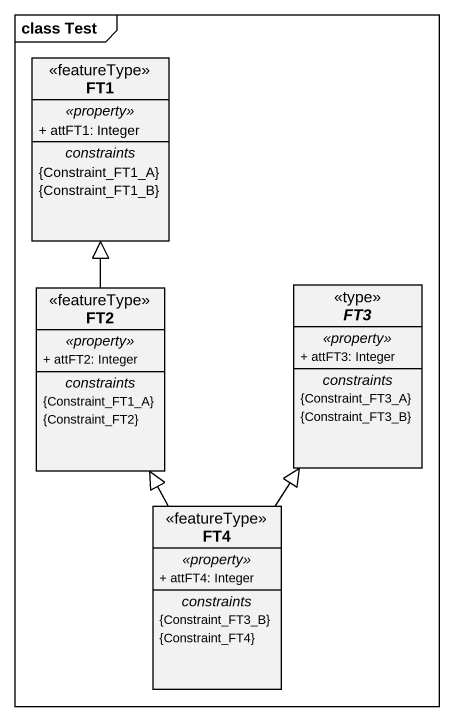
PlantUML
@startuml
mainframe class Test
hide circle
hide empty members
skinparam classAttributeIconSize 0
class FT1 <<featureType>> {
  .. <<property>> ..
  + attFT1: Integer
  -- constraints --
  {Constraint_FT1_A}
  {Constraint_FT1_B}
}
class FT2 <<featureType>> {
  .. <<property>> ..
  + attFT2: Integer
  -- constraints --
  {Constraint_FT1_A}
  {Constraint_FT2}
}
abstract class FT3 <<type>> {
  .. <<property>> ..
  + attFT3: Integer
  -- constraints --
  {Constraint_FT3_A}
  {Constraint_FT3_B}
}
class FT4 <<featureType>> {
  .. <<property>> ..
  + attFT4: Integer
  -- constraints --
  {Constraint_FT3_B}
  {Constraint_FT4}
}
FT2 -up-|> FT1
FT4 -up-|> FT2
FT4 -up-|> FT3
@enduml
